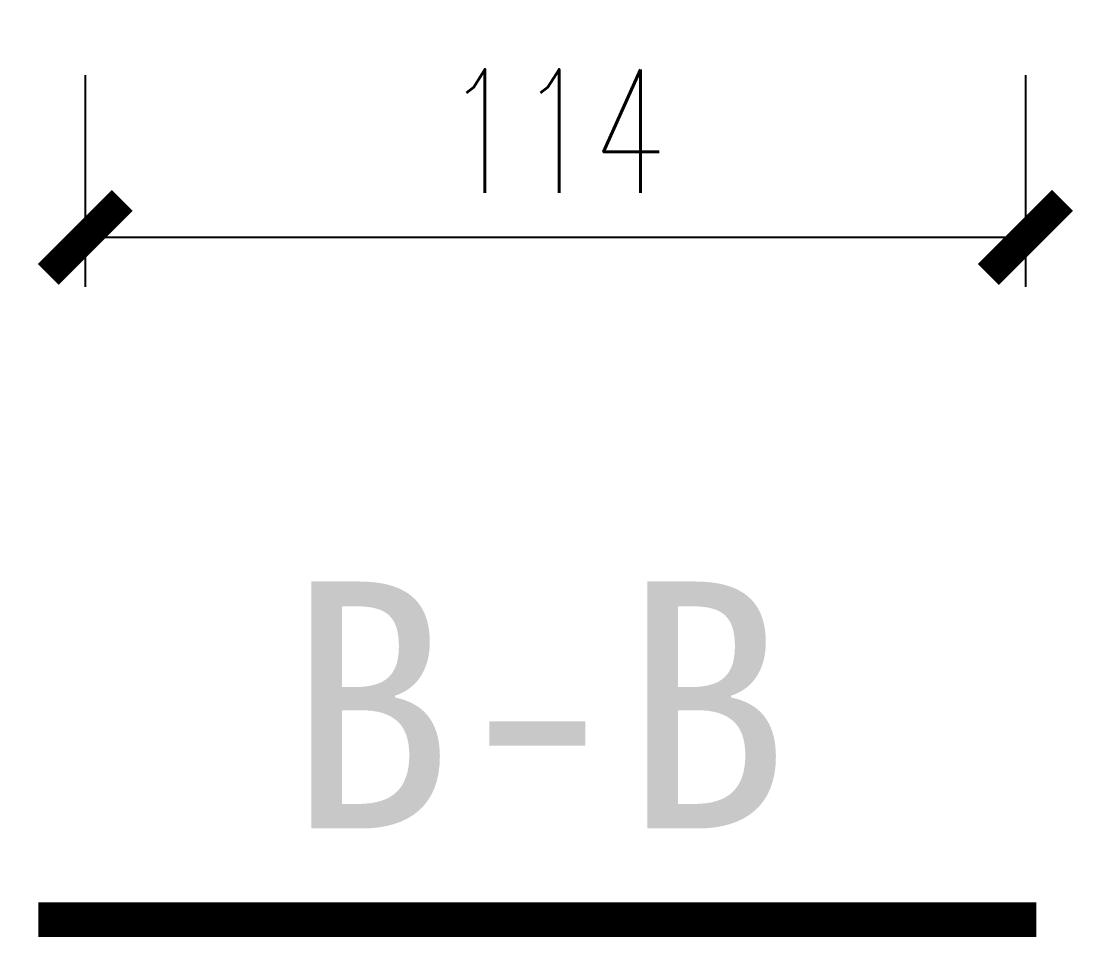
# Model space of a CAD drawing. Extents: x -202236 to 1002404, y -663931 to 1550022.
# Drawn here: x 27332.2 to 27459.9, y -356640.2 to -356528.9 of the extents above; entities that cross this region are included whole.
import ezdxf
from ezdxf.enums import TextEntityAlignment as Align

# ---------------------------------------------------------------- set-up
doc = ezdxf.new("R2010")
doc.units = 0
doc.layers.add('3符号', color=173, linetype='Continuous')
doc.layers.add('DIM', color=173, linetype='Continuous')
doc.styles.add('DHTEXT-1', font='ROMANS.shx', dxfattribs={"width": 0.7, "bigfont": 'CHINESE.shx'})
doc.styles.add('中南符号', font='simhei.ttf')
doc.dimstyles.new('ZN6', dxfattribs={"dimscale": 6, "dimtxt": 2.5, "dimasz": 1.5, "dimexe": 1, "dimexo": 2, "dimgap": 0.9, "dimtad": 1, "dimdec": 0, "dimdsep": 46, "dimtxsty": 'DHTEXT-1', "dimblk": 'ARCHTICK', "dimcen": 2.5, "dimclrd": 173, "dimclre": 173, "dimclrt": 7, "dimazin": 2, "dimtfac": 1, "dimtdec": 1, "dimtix": 1, "dimtmove": 2, "dimatfit": 3, "dimfxl": 0, "dimtolj": 1, "dimtzin": 0, "dimarcsym": 0})

# ---------------------------------------------------------------- blocks, each defined once
blk = doc.blocks.new('_ArchTick')
at = {"color": 0, "linetype": 'ByBlock', "const_width": 0.4}
blk.add_lwpolyline([(-0.5, -0.5), (0.5, 0.5)], dxfattribs=at)
blk = doc.blocks.new('*D906')
at = {"layer": 'Defpoints', "color": 0, "ltscale": 60, "transparency": 16777216}
for p in [(27339.97, -356523.53), (27454.17, -356523.53), (27339.97, -356555.23)]:
    blk.add_point(p, dxfattribs=at)
at = {"layer": 'DIM', "color": 173, "linetype": 'ByBlock', "lineweight": -2, "ltscale": 60, "transparency": 16777216}
for p, q in [((27339.97, -356535.53), (27339.97, -356561.23)), ((27454.17, -356535.53), (27454.17, -356561.23)), ((27454.17, -356555.23), (27339.97, -356555.23))]:
    blk.add_line(p, q, dxfattribs=at)
at = {"layer": 'DIM', "color": 173, "lineweight": -2, "ltscale": 60, "transparency": 16777216, "xscale": 9, "yscale": 9, "zscale": 9, "rotation": 180}
blk.add_blockref('_ArchTick', (27339.97, -356555.23), dxfattribs=at)
at = {"layer": 'DIM', "color": 173, "lineweight": -2, "ltscale": 60, "transparency": 16777216, "xscale": 9, "yscale": 9, "zscale": 9}
blk.add_blockref('_ArchTick', (27454.17, -356555.23), dxfattribs=at)
at = {"layer": 'DIM', "color": 7, "ltscale": 60, "transparency": 16777216, "insert": (27397.07, -356542.33), "char_height": 15, "attachment_point": 5, "style": 'DHTEXT-1'}
blk.add_mtext('\\A1;114', dxfattribs=at)
blk = doc.blocks.new('*U857')
at = {"const_width": 0.7}
blk.add_lwpolyline([(0, 0), (20.205, 0)], dxfattribs=at)
at = {"color": 0, "style": '中南符号', "flags": 8}
blk.add_attdef('图名', text='', height=5, dxfattribs=at).set_placement((10.102, 1.847), align=Align.CENTER)
blk.add_attdef('比例', (23.005, 1.847), '', height=4, dxfattribs=at)

msp = doc.modelspace()

# ---------------------------------------------------------------- block references
at = {"layer": '3符号', "color": 7}
ref = msp.add_blockref('*U857', (27334.27, -356638.11), dxfattribs=dict(at, xscale=6, yscale=6, zscale=6))
ref.add_attrib('图名', 'B-B', dxfattribs={"layer": '0', "color": 0, "height": 30, "style": '中南符号'}).set_placement((27394.88, -356627.03), align=Align.CENTER)

# ---------------------------------------------------------------- dimensions: what is measured, and where the dimension line sits
at = {"layer": 'DIM', "ltscale": 60}
dim = msp.add_linear_dim(base=(27339.97, -356555.23), p1=(27454.17, -356523.53), p2=(27339.97, -356523.53), dimstyle='ZN6', dxfattribs=at)
dim.commit()
dim.dimension.update_dxf_attribs({"geometry": '*D906', "text_midpoint": (27397.07, -356542.33)})

doc.saveas('drawing.dxf')
